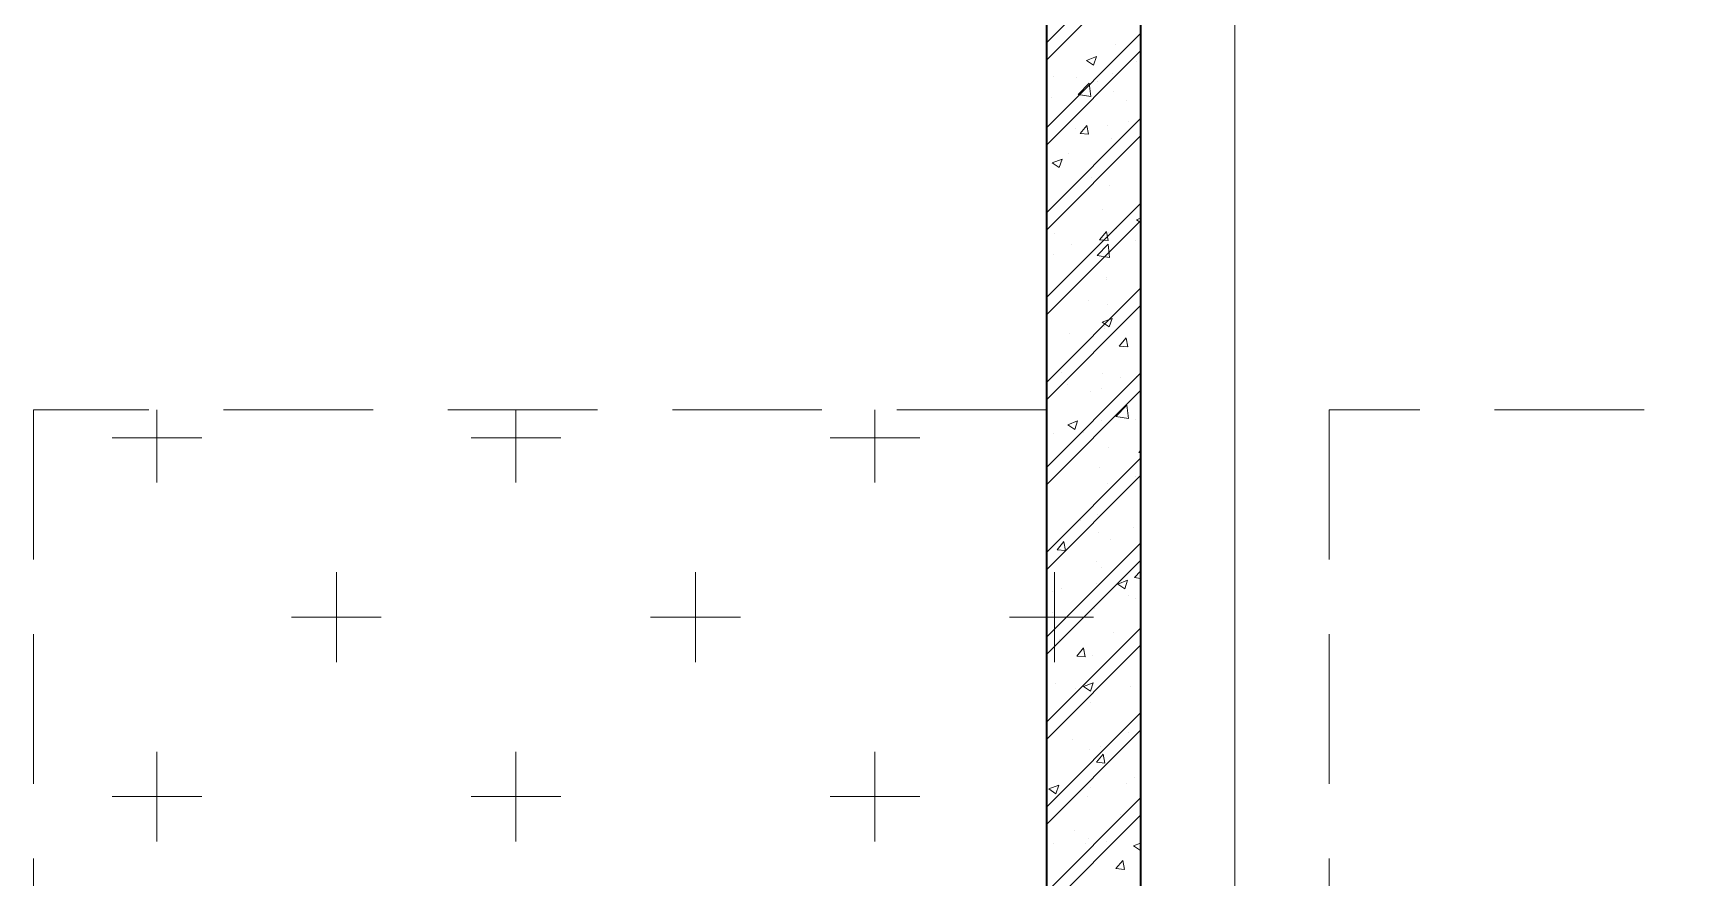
# Model space of a CAD drawing. Header units: millimetres. Extents: x 115500 to 206800, y -6300 to 53700.
# Drawn here: x 135850 to 139391, y 22307 to 24100 of the extents above; entities that cross this region are included whole.
import ezdxf

# ---------------------------------------------------------------- set-up
doc = ezdxf.new("R2010")
doc.units = ezdxf.units.MM
doc.linetypes.add('HIDDEN2', pattern=[4.7625, 3.175, -1.5875])
for name, color, linetype, lineweight in [('NDC_S_BEAM', 3, 'HIDDEN2', 20), ('NDC_S_HATCH MATERIAL', 8, 'Continuous', 13), ('NDC_S_SLAB', 2, 'Continuous', 20), ('NDC_S_WALL', 6, 'Continuous', 35)]:
    doc.layers.add(name, color=color, linetype=linetype, lineweight=lineweight)

msp = doc.modelspace()

# ---------------------------------------------------------------- linework, layer by layer
at = {"layer": 'NDC_S_BEAM', "ltscale": 100}
for p, q in [((135850, 23300), (135850, 19600)), ((138000, 23300), (135850, 23300)), ((138000, 23300), (138000, 19600)), ((138600, 23300), (138600, 19600)), ((141650, 23300), (138600, 23300))]:
    msp.add_line(p, q, dxfattribs=at)
at = {"layer": 'NDC_S_HATCH MATERIAL', "linetype": 'Continuous', "ltscale": 100}
for p, q in [((138000, 24079.4), (138200, 24279.4)), ((138000, 24042.7), (138200, 24242.7)), ((138000, 23899.1), (138200, 24099.1)), ((138000, 23862.4), (138200, 24062.4)), ((138085.3, 24042.1), (138106.3, 24050.2)), ((138085.3, 24042.1), (138100.2, 24032.1)), ((138100.3, 24032), (138106.3, 24050.1)), ((138145.7, 24076.7), (138145.7, 24076.7)), ((138016, 24008.9), (138016, 24008.9)), ((138139.8, 24014.9), (138139.8, 24014.9)), ((138191, 24038.9), (138191, 24038.9)), ((138064.7, 24005), (138064.7, 24005)), ((138067.7, 23969.6), (138091.1, 23993.9)), ((138094.4, 23965.3), (138091.1, 23993.8)), ((138107.5, 23996.9), (138107.5, 23996.9)), ((138142, 23976.8), (138142, 23976.8)), ((138010.6, 23963.4), (138010.6, 23963.4)), ((138067.7, 23969.6), (138094.4, 23965.4)), ((138170.7, 23956.6), (138170.7, 23956.6)), ((138000, 23718.8), (138200, 23918.8)), ((138071.5, 23886.9), (138086, 23904.1)), ((138089.5, 23885.2), (138086, 23904)), ((138130.6, 23903.9), (138130.6, 23903.9)), ((138174.5, 23911.5), (138174.5, 23911.5)), ((138000, 23682), (138200, 23882)), ((138060.9, 23896.5), (138060.9, 23896.5)), ((138071.5, 23886.9), (138089.4, 23885.3)), ((138138.4, 23876.9), (138138.4, 23876.9)), ((138012.3, 23824.6), (138033.3, 23832.7)), ((138027.3, 23814.4), (138033.3, 23832.6)), ((138047.8, 23844.4), (138047.8, 23844.4)), ((138012.3, 23824.6), (138027.2, 23814.5)), ((138095.6, 23793.2), (138095.6, 23793.2)), ((138134.7, 23777.1), (138134.7, 23777.1)), ((138000, 23538.5), (138200, 23738.5)), ((138118.2, 23724.9), (138118.2, 23724.9)), ((138000, 23501.7), (138200, 23701.7)), ((138191.4, 23703.8), (138200, 23707.1)), ((138191.4, 23703.8), (138200, 23698)), ((138016.7, 23674.8), (138016.7, 23674.8)), ((138113.1, 23661.2), (138127.6, 23678.5)), ((138113.1, 23661.2), (138131.1, 23659.7)), ((138131.1, 23659.5), (138127.6, 23678.4)), ((138131.1, 23677.2), (138131.1, 23677.2)), ((138149.5, 23684.4), (138149.5, 23684.4)), ((138190.1, 23659), (138190.1, 23659)), ((138015.2, 23629), (138015.2, 23629)), ((138052.6, 23650.8), (138052.6, 23650.8)), ((138107.5, 23627.7), (138130.9, 23652)), ((138107.5, 23627.7), (138134.2, 23623.5)), ((138134.2, 23623.4), (138130.9, 23651.9)), ((138000, 23358.2), (138200, 23558.2)), ((138127.2, 23581.5), (138127.2, 23581.5)), ((138127.4, 23577.3), (138127.4, 23577.3)), ((138000, 23321.4), (138200, 23521.4)), ((138089.8, 23531.9), (138089.8, 23531.9)), ((138129.7, 23524), (138129.7, 23524)), ((138118.4, 23486.3), (138139.4, 23494.3)), ((138118.4, 23486.3), (138133.3, 23476.2)), ((138123.8, 23477.5), (138123.8, 23477.5)), ((138133.3, 23476.1), (138139.4, 23494.2)), ((138048.3, 23463.1), (138048.3, 23463.1)), ((138123.4, 23473), (138123.4, 23473)), ((138154.8, 23435.6), (138169.2, 23452.8)), ((138172.7, 23433.9), (138169.2, 23452.7)), ((138154.8, 23435.6), (138172.7, 23434)), ((138000, 23177.9), (138200, 23377.9)), ((138031.4, 23378.6), (138031.4, 23378.6)), ((138120.1, 23377.6), (138120.1, 23377.6)), ((138158.1, 23369.7), (138158.1, 23369.7)), ((138191.6, 23371.8), (138191.6, 23371.8)), ((138000, 23141.1), (138200, 23341.1)), ((138044.5, 23354.7), (138044.5, 23354.7)), ((138094.7, 23338.3), (138094.7, 23338.3)), ((138117.3, 23345), (138117.3, 23345)), ((136112.2, 23145.7), (136112.2, 23300)), ((136874.2, 23145.7), (136874.2, 23300)), ((137636.2, 23145.7), (137636.2, 23300)), ((138147.3, 23285.8), (138170.7, 23310.1)), ((138174, 23281.6), (138170.7, 23310)), ((138045.4, 23268.7), (138066.4, 23276.8)), ((138045.4, 23268.7), (138060.3, 23258.7)), ((138060.3, 23258.6), (138066.4, 23276.7)), ((138116.5, 23277.7), (138116.5, 23277.7)), ((138147.3, 23285.8), (138174, 23281.6)), ((138189.2, 23279.1), (138189.2, 23279.1)), ((136017, 23241), (136207.5, 23241)), ((136779, 23241), (136969.5, 23241)), ((137541, 23241), (137731.5, 23241)), ((138014.3, 23249.1), (138014.3, 23249.1)), ((138079.2, 23251.3), (138079.2, 23251.3)), ((138000, 22997.5), (138200, 23197.5)), ((138131.9, 23219.3), (138131.9, 23219.3)), ((138196.4, 23209.9), (138200, 23214.2)), ((138196.4, 23209.9), (138200, 23209.6)), ((138000, 22960.8), (138200, 23160.8)), ((138112.8, 23177.9), (138112.8, 23177.9)), ((138189.7, 23158), (138189.7, 23158)), ((138000.2, 23133), (138000.2, 23133)), ((138128.8, 23144.1), (138128.8, 23144.1)), ((138073.5, 23066), (138073.5, 23066)), ((138109.2, 23078), (138109.2, 23078)), ((138000, 22817.2), (138200, 23017.2)), ((138022.8, 23003.1), (138037.3, 23020.3)), ((138040.8, 23001.4), (138037.3, 23020.2)), ((138110.8, 23039.6), (138110.8, 23039.6)), ((138136.7, 23025.7), (138136.7, 23025.7)), ((138185.9, 23049.5), (138185.9, 23049.5)), ((138000, 22780.5), (138200, 22980.5)), ((138022.8, 23003.1), (138040.8, 23001.5)), ((136493.2, 22764.7), (136493.2, 22955.2)), ((137255.2, 22764.7), (137255.2, 22955.2)), ((138017.2, 22764.7), (138017.2, 22955.2)), ((138105.5, 22978.1), (138105.5, 22978.1)), ((138116.5, 22965.1), (138116.5, 22965.1)), ((138187.1, 22943.9), (138200, 22957.4)), ((138013.8, 22913.5), (138013.8, 22913.5)), ((138031.9, 22921.3), (138031.9, 22921.3)), ((138107, 22931.2), (138107, 22931.2)), ((138151.5, 22930.4), (138172.5, 22938.5)), ((138151.5, 22930.4), (138166.4, 22920.3)), ((138166.4, 22920.2), (138172.5, 22938.3)), ((138187.1, 22943.9), (138200, 22941.9)), ((138101.9, 22878.3), (138101.9, 22878.3)), ((138173.9, 22906.8), (138173.9, 22906.8)), ((138188.3, 22899.2), (138188.3, 22899.2)), ((136398, 22860), (136588.5, 22860)), ((137160, 22860), (137350.5, 22860)), ((137922, 22860), (138100, 22860)), ((138013.4, 22869.2), (138013.4, 22869.2)), ((138000, 22636.9), (138200, 22836.9)), ((138028, 22812.9), (138028, 22812.9)), ((138141.7, 22827.8), (138141.7, 22827.8)), ((138000, 22600.2), (138200, 22800.2)), ((138064.5, 22777.4), (138078.9, 22794.7)), ((138064.5, 22777.4), (138082.4, 22775.9)), ((138082.4, 22775.7), (138078.9, 22794.5)), ((138098.3, 22778.4), (138098.3, 22778.4)), ((138115.5, 22753.5), (138115.5, 22753.5)), ((138128, 22764.2), (138128, 22764.2)), ((138018.6, 22719.9), (138018.6, 22719.9)), ((138062.7, 22709.5), (138062.7, 22709.5)), ((138078.5, 22712.8), (138099.5, 22720.9)), ((138078.5, 22712.8), (138093.4, 22702.8)), ((138093.4, 22702.7), (138099.5, 22720.8)), ((138178.8, 22713.2), (138178.8, 22713.2)), ((138094.6, 22678.5), (138094.6, 22678.5)), ((138000, 22456.6), (138200, 22656.6)), ((138000, 22419.9), (138200, 22619.9)), ((138055.8, 22601), (138055.8, 22601)), ((138173.3, 22616.1), (138173.3, 22616.1)), ((136112.2, 22383.7), (136112.2, 22574.2)), ((136874.2, 22383.7), (136874.2, 22574.2)), ((137636.2, 22383.7), (137636.2, 22574.2)), ((138091, 22578.7), (138091, 22578.7)), ((138106.1, 22551.8), (138120.6, 22569)), ((138115.6, 22585.2), (138115.6, 22585.2)), ((138124, 22550.1), (138120.6, 22568.9)), ((138106.1, 22551.8), (138124, 22550.2)), ((138187.5, 22519.3), (138187.5, 22519.3)), ((138005.5, 22495.3), (138026.5, 22503.4)), ((138005.5, 22495.3), (138020.4, 22485.2)), ((138012.5, 22489.3), (138012.5, 22489.3)), ((138020.4, 22485.1), (138026.5, 22503.3)), ((138094.4, 22497.8), (138094.4, 22497.8)), ((138169.5, 22507.7), (138169.5, 22507.7)), ((136017, 22479), (136207.5, 22479)), ((136779, 22479), (136969.5, 22479)), ((137541, 22479), (137731.5, 22479)), ((138000, 22276.3), (138200, 22476.3)), ((138087.3, 22478.8), (138087.3, 22478.8)), ((138000, 22239.5), (138200, 22439.5)), ((138157.5, 22440.9), (138157.5, 22440.9)), ((138015.4, 22379.5), (138015.4, 22379.5)), ((138060.6, 22407.4), (138060.6, 22407.4)), ((138083.7, 22378.9), (138083.7, 22378.9)), ((138090.5, 22389.4), (138090.5, 22389.4)), ((138127.1, 22384.3), (138127.1, 22384.3)), ((138184.6, 22374.5), (138200, 22380.4)), ((138147.7, 22326.1), (138162.2, 22343.3)), ((138165.7, 22324.4), (138162.2, 22343.2)), ((138184.6, 22374.5), (138199.5, 22364.5)), ((138199.5, 22364.3), (138200, 22365.8)), ((138147.7, 22326.1), (138165.6, 22324.5))]:
    msp.add_line(p, q, dxfattribs=at)
at = {"layer": 'NDC_S_SLAB', "ltscale": 10}
msp.add_line((138400, 37900.4), (138400, 17100.4), dxfattribs=at)
at = {"layer": 'NDC_S_WALL', "ltscale": 100}
for p, q in [((138200, 37700.4), (138200, 17300.4)), ((138000, 37500.4), (138000, 17500.4))]:
    msp.add_line(p, q, dxfattribs=at)

doc.saveas('drawing.dxf')
